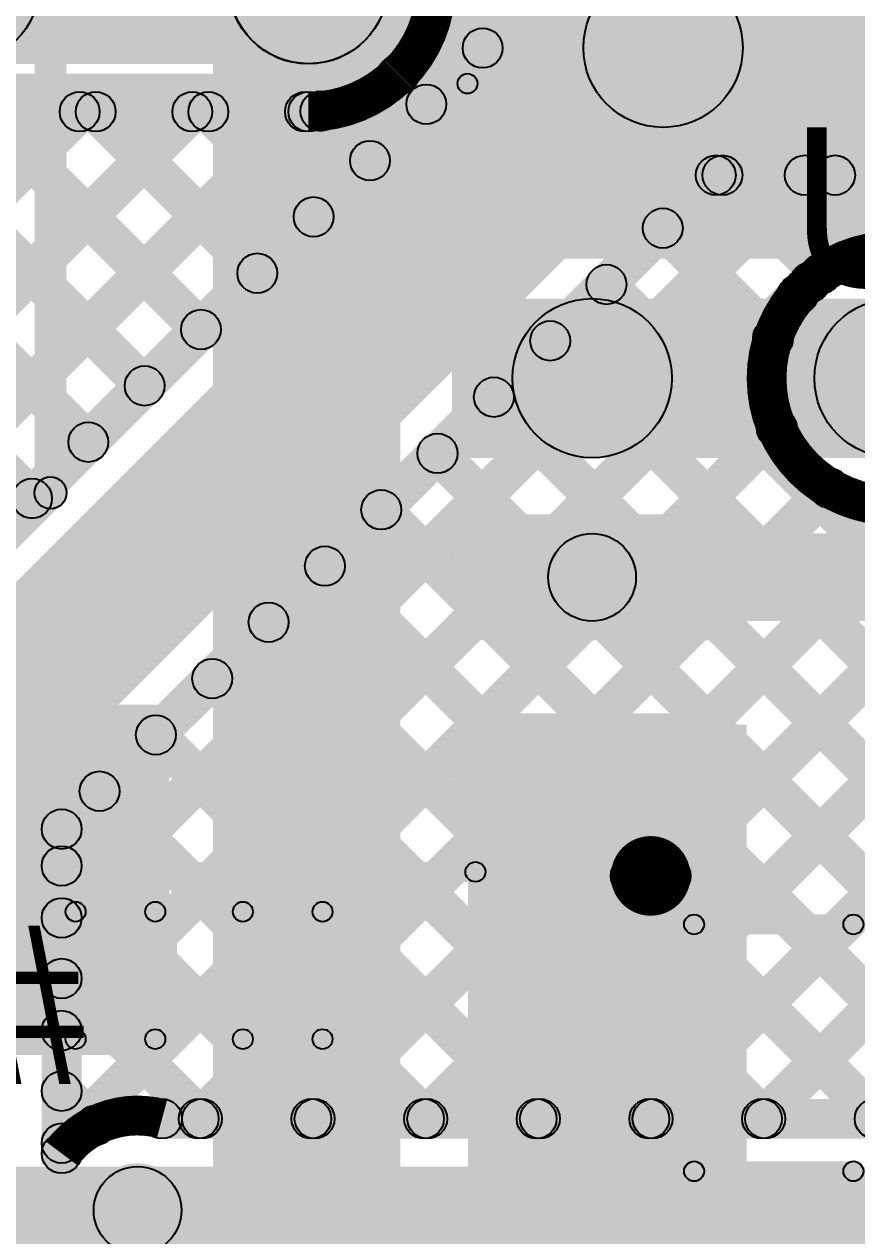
# Model space of a CAD drawing. Header units: millimetres. Extents: x -0.08 to 5.25, y -0.08 to 2.73.
# Drawn here: x 1.8816 to 2.0906, y 1.4186 to 1.7229 of the extents above; entities that cross this region are included whole.
import ezdxf

# ---------------------------------------------------------------- set-up
doc = ezdxf.new("R2010")
doc.units = ezdxf.units.MM
doc.header["$MEASUREMENT"] = 0
for name, color, linetype in [('BottomLayer', 5, 'Continuous'), ('TopLayer', 1, 'Continuous'), ('TopOverlay', 2, 'Continuous'), ('TopPaste', 8, 'Continuous'), ('TopSolder', 216, 'Continuous'), ('ViaHoleLayer', 16, 'Continuous')]:
    doc.layers.add(name, color=color, linetype=linetype)

# ---------------------------------------------------------------- blocks, each defined once
blk = doc.blocks.new('NX3215SA_32_768K_STD_MUA_8_42')
at = {"layer": 'TopLayer'}
for points in [[(-0.0689, 0.03543), (-0.02953, 0.03543), (-0.02953, -0.03543), (-0.0689, -0.03543)], [(0.02953, 0.03543), (0.0689, 0.03543), (0.0689, -0.03543), (0.02953, -0.03543)]]:
    blk.add_hatch(color=1, dxfattribs=at).paths.add_polyline_path(points)
at = {"layer": 'TopOverlay'}
h = blk.add_hatch(color=2, dxfattribs=at)
edge = h.paths.add_edge_path()
edge.add_arc((-0.02, 0.031), 0.0025, 0, 360)
for points in [[(0.02, 0.0335), (0.02, 0.0285), (-0.02, 0.0285), (-0.02, 0.0335)], [(0.02, -0.0285), (0.02, -0.0335), (-0.02, -0.0335), (-0.02, -0.0285)]]:
    blk.add_hatch(color=2, dxfattribs=at).paths.add_polyline_path(points)
h = blk.add_hatch(color=2, dxfattribs=at)
edge = h.paths.add_edge_path()
edge.add_arc((0.02, 0.031), 0.0025, 0, 360)
h = blk.add_hatch(color=2, dxfattribs=at)
edge = h.paths.add_edge_path()
edge.add_arc((-0.02, -0.031), 0.0025, 0, 360)
h = blk.add_hatch(color=2, dxfattribs=at)
edge = h.paths.add_edge_path()
edge.add_arc((0.02, -0.031), 0.0025, 0, 360)
at = {"layer": 'TopPaste'}
for points in [[(-0.0689, 0.03543), (-0.02953, 0.03543), (-0.02953, -0.03543), (-0.0689, -0.03543)], [(0.02953, 0.03543), (0.0689, 0.03543), (0.0689, -0.03543), (0.02953, -0.03543)]]:
    blk.add_hatch(color=8, dxfattribs=at).paths.add_polyline_path(points)
at = {"layer": 'TopSolder'}
for points in [[(-0.0729, 0.03943), (-0.02553, 0.03943), (-0.02553, -0.03943), (-0.0729, -0.03943)], [(0.02553, 0.03943), (0.0729, 0.03943), (0.0729, -0.03943), (0.02553, -0.03943)]]:
    blk.add_hatch(color=216, dxfattribs=at).paths.add_polyline_path(points)
at = {"layer": 'TopOverlay'}
for centre in [(-0.02, 0.031), (0.02, 0.031), (-0.02, -0.031), (0.02, -0.031)]:
    blk.add_circle(centre, 0.0025, dxfattribs=at)
blk = doc.blocks.new('MCP7940N_I_SN_44')
at = {"layer": 'TopLayer'}
for points in [[(-0.07579, 0.08681), (-0.07579, 0.06319), (-0.13681, 0.06319), (-0.13681, 0.08681)], [(0.13681, 0.08681), (0.13681, 0.06319), (0.07579, 0.06319), (0.07579, 0.08681)], [(-0.07579, 0.03681), (-0.07579, 0.01319), (-0.13681, 0.01319), (-0.13681, 0.03681)], [(0.13681, 0.03681), (0.13681, 0.01319), (0.07579, 0.01319), (0.07579, 0.03681)], [(-0.07579, -0.01319), (-0.07579, -0.03681), (-0.13681, -0.03681), (-0.13681, -0.01319)], [(0.13681, -0.01319), (0.13681, -0.03681), (0.07579, -0.03681), (0.07579, -0.01319)], [(-0.07579, -0.06319), (-0.07579, -0.08681), (-0.13681, -0.08681), (-0.13681, -0.06319)], [(0.13681, -0.06319), (0.13681, -0.08681), (0.07579, -0.08681), (0.07579, -0.06319)]]:
    blk.add_hatch(color=1, dxfattribs=at).paths.add_polyline_path(points)
at = {"layer": 'TopOverlay'}
h = blk.add_hatch(color=2, dxfattribs=at)
edge = h.paths.add_edge_path()
edge.add_arc((-0.126, 0.1), 0.005, 0, 360)
h = blk.add_hatch(color=2, dxfattribs=at)
edge = h.paths.add_edge_path()
edge.add_arc((-0.116, 0.1), 0.005, 0, 360)
h = blk.add_hatch(color=2, dxfattribs=at)
edge = h.paths.add_edge_path()
edge.add_arc((-0.077, 0.099), 0.0025, 0, 360)
for points in [[(0.078, 0.1015), (0.078, 0.0965), (-0.077, 0.0965), (-0.077, 0.1015)], [(0.08, -0.0965), (0.08, -0.1015), (-0.075, -0.1015), (-0.075, -0.0965)]]:
    blk.add_hatch(color=2, dxfattribs=at).paths.add_polyline_path(points)
h = blk.add_hatch(color=2, dxfattribs=at)
edge = h.paths.add_edge_path()
edge.add_arc((0.078, 0.099), 0.0025, 0, 360)
h = blk.add_hatch(color=2, dxfattribs=at)
edge = h.paths.add_edge_path()
edge.add_arc((-0.075, -0.099), 0.0025, 0, 360)
h = blk.add_hatch(color=2, dxfattribs=at)
edge = h.paths.add_edge_path()
edge.add_arc((0.08, -0.099), 0.0025, 0, 360)
at = {"layer": 'TopPaste'}
for points in [[(-0.07579, 0.08681), (-0.07579, 0.06319), (-0.13681, 0.06319), (-0.13681, 0.08681)], [(0.13681, 0.08681), (0.13681, 0.06319), (0.07579, 0.06319), (0.07579, 0.08681)], [(-0.07579, 0.03681), (-0.07579, 0.01319), (-0.13681, 0.01319), (-0.13681, 0.03681)], [(0.13681, 0.03681), (0.13681, 0.01319), (0.07579, 0.01319), (0.07579, 0.03681)], [(-0.07579, -0.01319), (-0.07579, -0.03681), (-0.13681, -0.03681), (-0.13681, -0.01319)], [(0.13681, -0.01319), (0.13681, -0.03681), (0.07579, -0.03681), (0.07579, -0.01319)], [(-0.07579, -0.06319), (-0.07579, -0.08681), (-0.13681, -0.08681), (-0.13681, -0.06319)], [(0.13681, -0.06319), (0.13681, -0.08681), (0.07579, -0.08681), (0.07579, -0.06319)]]:
    blk.add_hatch(color=8, dxfattribs=at).paths.add_polyline_path(points)
at = {"layer": 'TopSolder'}
for points in [[(-0.07179, 0.09081), (-0.07179, 0.05919), (-0.14081, 0.05919), (-0.14081, 0.09081)], [(0.14081, 0.09081), (0.14081, 0.05919), (0.07179, 0.05919), (0.07179, 0.09081)], [(-0.07179, 0.04081), (-0.07179, 0.00919), (-0.14081, 0.00919), (-0.14081, 0.04081)], [(0.14081, 0.04081), (0.14081, 0.00919), (0.07179, 0.00919), (0.07179, 0.04081)], [(-0.07179, -0.00919), (-0.07179, -0.04081), (-0.14081, -0.04081), (-0.14081, -0.00919)], [(0.14081, -0.00919), (0.14081, -0.04081), (0.07179, -0.04081), (0.07179, -0.00919)], [(-0.07179, -0.05919), (-0.07179, -0.09081), (-0.14081, -0.09081), (-0.14081, -0.05919)], [(0.14081, -0.05919), (0.14081, -0.09081), (0.07179, -0.09081), (0.07179, -0.05919)]]:
    blk.add_hatch(color=216, dxfattribs=at).paths.add_polyline_path(points)
at = {"layer": 'TopOverlay', "const_width": 0.01}
blk.add_lwpolyline([(-0.116, 0.1, 1), (-0.126, 0.1, 1)], format="xyb", close=True, dxfattribs=at)
at = {"layer": 'TopOverlay'}
for centre, radius in [((-0.126, 0.1), 0.005), ((-0.116, 0.1), 0.005), ((-0.077, 0.099), 0.0025), ((0.078, 0.099), 0.0025), ((-0.075, -0.099), 0.0025), ((0.08, -0.099), 0.0025)]:
    blk.add_circle(centre, radius, dxfattribs=at)
blk = doc.blocks.new('C___0402_81')
at = {"layer": 'TopLayer'}
for points in [[(-0.0275, -0.0125), (-0.0275, 0.0125), (-0.0095, 0.0125), (-0.0095, -0.0125)], [(0.0095, -0.0125), (0.0095, 0.0125), (0.0275, 0.0125), (0.0275, -0.0125)]]:
    blk.add_hatch(color=1, dxfattribs=at).paths.add_polyline_path(points)
at = {"layer": 'TopOverlay'}
h = blk.add_hatch(color=2, dxfattribs=at)
edge = h.paths.add_edge_path()
edge.add_arc((-0.031, 0.016), 0.0025, 0, 360)
h = blk.add_hatch(color=2, dxfattribs=at)
edge = h.paths.add_edge_path()
edge.add_arc((-0.031, 0.016), 0.0025, 0, 360)
for points in [[(-0.031, 0.0135), (-0.031, 0.0185), (-0.011, 0.0185), (-0.011, 0.0135)], [(0.011, 0.0135), (0.011, 0.0185), (0.031, 0.0185), (0.031, 0.0135)], [(-0.0285, -0.016), (-0.0335, -0.016), (-0.0335, 0.016), (-0.0285, 0.016)], [(0.0335, -0.016), (0.0285, -0.016), (0.0285, 0.016), (0.0335, 0.016)], [(-0.031, -0.0185), (-0.031, -0.0135), (-0.011, -0.0135), (-0.011, -0.0185)], [(0.011, -0.0185), (0.011, -0.0135), (0.031, -0.0135), (0.031, -0.0185)]]:
    blk.add_hatch(color=2, dxfattribs=at).paths.add_polyline_path(points)
h = blk.add_hatch(color=2, dxfattribs=at)
edge = h.paths.add_edge_path()
edge.add_arc((-0.011, 0.016), 0.0025, 0, 360)
h = blk.add_hatch(color=2, dxfattribs=at)
edge = h.paths.add_edge_path()
edge.add_arc((0.011, 0.016), 0.0025, 0, 360)
h = blk.add_hatch(color=2, dxfattribs=at)
edge = h.paths.add_edge_path()
edge.add_arc((0.031, 0.016), 0.0025, 0, 360)
h = blk.add_hatch(color=2, dxfattribs=at)
edge = h.paths.add_edge_path()
edge.add_arc((0.031, 0.016), 0.0025, 0, 360)
h = blk.add_hatch(color=2, dxfattribs=at)
edge = h.paths.add_edge_path()
edge.add_arc((-0.031, -0.016), 0.0025, 0, 360)
h = blk.add_hatch(color=2, dxfattribs=at)
edge = h.paths.add_edge_path()
edge.add_arc((-0.031, -0.016), 0.0025, 0, 360)
h = blk.add_hatch(color=2, dxfattribs=at)
edge = h.paths.add_edge_path()
edge.add_arc((-0.011, -0.016), 0.0025, 0, 360)
h = blk.add_hatch(color=2, dxfattribs=at)
edge = h.paths.add_edge_path()
edge.add_arc((0.011, -0.016), 0.0025, 0, 360)
h = blk.add_hatch(color=2, dxfattribs=at)
edge = h.paths.add_edge_path()
edge.add_arc((0.031, -0.016), 0.0025, 0, 360)
h = blk.add_hatch(color=2, dxfattribs=at)
edge = h.paths.add_edge_path()
edge.add_arc((0.031, -0.016), 0.0025, 0, 360)
at = {"layer": 'TopPaste'}
for points in [[(-0.0275, -0.0125), (-0.0275, 0.0125), (-0.0095, 0.0125), (-0.0095, -0.0125)], [(0.0095, -0.0125), (0.0095, 0.0125), (0.0275, 0.0125), (0.0275, -0.0125)]]:
    blk.add_hatch(color=8, dxfattribs=at).paths.add_polyline_path(points)
at = {"layer": 'TopSolder'}
for points in [[(-0.0315, -0.0165), (-0.0315, 0.0165), (-0.0055, 0.0165), (-0.0055, -0.0165)], [(0.0055, -0.0165), (0.0055, 0.0165), (0.0315, 0.0165), (0.0315, -0.0165)]]:
    blk.add_hatch(color=216, dxfattribs=at).paths.add_polyline_path(points)
at = {"layer": 'TopOverlay'}
for centre in [(-0.031, 0.016), (-0.031, 0.016), (-0.011, 0.016), (0.011, 0.016), (0.031, 0.016), (0.031, 0.016), (-0.031, -0.016), (-0.031, -0.016), (-0.011, -0.016), (0.011, -0.016), (0.031, -0.016), (0.031, -0.016)]:
    blk.add_circle(centre, 0.0025, dxfattribs=at)

msp = doc.modelspace()

# ---------------------------------------------------------------- hatches: boundary and pattern name
at = {"layer": 'BottomLayer'}
for points in [[(1.84291, 1.55641), (1.83584, 1.56348), (2.04753, 1.77517), (2.0546, 1.76809)], [(1.84291, 1.55641), (1.83584, 1.56348), (2.04753, 1.77517), (2.0546, 1.76809)], [(1.86539, 1.71294), (1.86539, 1.75294), (1.95294, 1.75294), (1.95294, 1.71294)], [(1.96708, 1.7188), (1.9388, 1.74708), (1.93886, 1.74714), (1.96714, 1.71886)], [(1.84291, 1.5561), (1.83584, 1.56317), (2.01581, 1.74314), (2.02288, 1.73606)], [(1.84291, 1.5561), (1.83584, 1.56317), (2.01581, 1.74314), (2.02288, 1.73606)], [(2.042, 1.697), (2.042, 1.737), (3.444, 1.737), (3.444, 1.697)], [(1.9812, 1.72536), (1.98827, 1.73243), (2.00022, 1.72048), (1.99315, 1.71341)], [(1.9812, 1.72536), (1.98827, 1.73243), (2.00022, 1.72048), (1.99315, 1.71341)], [(1.87314, 1.51986), (1.84486, 1.54814), (2.02786, 1.73114), (2.05614, 1.70286)], [(1.97176, 1.70651), (1.97883, 1.71358), (1.98608, 1.70634), (1.97901, 1.69926)], [(1.97176, 1.70651), (1.97883, 1.71358), (1.98608, 1.70634), (1.97901, 1.69926)], [(1.83584, 1.70101), (1.84291, 1.70808), (1.91537, 1.63562), (1.9083, 1.62855)], [(1.83584, 1.70101), (1.84291, 1.70808), (1.91537, 1.63562), (1.9083, 1.62855)], [(1.84291, 1.61298), (1.83584, 1.62005), (1.92027, 1.70448), (1.92734, 1.69741)], [(1.84291, 1.64126), (1.83584, 1.64833), (1.89198, 1.70448), (1.89906, 1.69741)], [(1.84291, 1.58469), (1.83584, 1.59177), (1.94855, 1.70448), (1.95562, 1.69741)], [(1.84291, 1.61298), (1.83584, 1.62005), (1.92027, 1.70448), (1.92734, 1.69741)], [(1.84291, 1.5847), (1.83584, 1.59177), (1.94855, 1.70448), (1.95562, 1.69741)], [(1.84291, 1.64126), (1.83584, 1.64834), (1.89198, 1.70448), (1.89906, 1.69741)], [(1.86539, 1.69594), (1.86539, 1.70594), (1.95294, 1.70594), (1.95294, 1.69594)], [(1.86539, 1.69594), (1.86539, 1.70594), (1.95294, 1.70594), (1.95294, 1.69594)], [(1.86773, 1.69741), (1.8748, 1.70448), (1.92951, 1.64977), (1.92244, 1.6427)], [(1.86773, 1.69741), (1.8748, 1.70448), (1.92951, 1.64977), (1.92244, 1.6427)], [(1.89601, 1.69741), (1.90309, 1.70448), (1.94365, 1.66391), (1.93658, 1.65684)], [(1.89602, 1.69741), (1.90309, 1.70448), (1.94365, 1.66391), (1.93658, 1.65684)], [(1.9243, 1.69741), (1.93137, 1.70448), (1.9578, 1.67805), (1.95073, 1.67098)], [(1.9243, 1.69741), (1.93137, 1.70448), (1.9578, 1.67805), (1.95073, 1.67098)], [(1.95244, 1.69755), (1.95951, 1.70462), (1.97194, 1.69219), (1.96487, 1.68512)], [(1.95244, 1.69755), (1.95951, 1.70462), (1.97194, 1.69219), (1.96487, 1.68512)], [(2.05525, 1.68), (2.05525, 1.69), (3.43075, 1.69), (3.43075, 1.68)], [(2.05525, 1.68), (2.05525, 1.69), (3.43075, 1.69), (3.43075, 1.68)], [(1.89454, 1.4949), (1.88746, 1.50197), (2.07403, 1.68854), (2.0811, 1.68146)], [(1.89454, 1.51721), (1.88746, 1.52428), (2.05172, 1.68854), (2.05879, 1.68146)], [(1.89454, 1.4949), (1.88746, 1.50197), (2.07403, 1.68854), (2.0811, 1.68146)], [(1.89454, 1.51721), (1.88746, 1.52428), (2.05172, 1.68854), (2.05879, 1.68146)], [(2.05338, 1.68146), (2.06045, 1.68854), (2.08521, 1.66377), (2.07814, 1.6567)], [(2.05338, 1.68146), (2.06045, 1.68854), (2.08521, 1.66377), (2.07814, 1.6567)], [(2.08252, 1.6546), (2.07545, 1.66167), (2.10232, 1.68854), (2.10939, 1.68146)], [(2.08253, 1.6546), (2.07546, 1.66167), (2.10232, 1.68854), (2.10939, 1.68146)], [(2.08166, 1.68146), (2.08873, 1.68854), (2.10773, 1.66954), (2.10066, 1.66246)], [(2.08166, 1.68146), (2.08873, 1.68854), (2.10773, 1.66954), (2.10066, 1.66246)], [(1.83584, 1.67273), (1.84291, 1.6798), (1.90123, 1.62148), (1.89416, 1.61441)], [(1.83584, 1.67273), (1.84291, 1.6798), (1.90123, 1.62148), (1.89416, 1.61441)], [(2.03841, 1.66815), (2.04548, 1.67522), (2.07314, 1.64756), (2.06607, 1.64048)], [(2.03841, 1.66815), (2.04548, 1.67522), (2.07314, 1.64756), (2.06607, 1.64048)], [(1.89454, 1.46661), (1.88746, 1.47368), (2.07233, 1.65855), (2.0794, 1.65148)], [(1.89454, 1.46661), (1.88746, 1.47368), (2.07233, 1.65854), (2.0794, 1.65147)], [(2.02426, 1.65401), (2.03134, 1.66108), (2.24088, 1.45154), (2.23381, 1.44446)], [(2.02426, 1.65401), (2.03134, 1.66108), (2.24088, 1.45154), (2.23381, 1.44446)], [(1.83584, 1.64444), (1.84291, 1.65151), (1.88709, 1.60734), (1.88001, 1.60027)], [(1.83584, 1.64444), (1.84291, 1.65151), (1.88709, 1.60734), (1.88001, 1.60027)], [(2.01012, 1.63987), (2.01719, 1.64694), (2.2126, 1.45154), (2.20553, 1.44446)], [(2.01012, 1.63987), (2.01719, 1.64694), (2.2126, 1.45154), (2.20552, 1.44446)], [(1.99598, 1.62573), (2.00305, 1.6328), (2.18431, 1.45154), (2.17724, 1.44446)], [(1.99598, 1.62573), (2.00305, 1.6328), (2.18431, 1.45154), (2.17724, 1.44446)], [(1.89454, 1.43833), (1.88746, 1.4454), (2.06704, 1.62497), (2.07411, 1.6179)], [(1.89454, 1.43833), (1.88746, 1.4454), (2.06704, 1.62497), (2.07411, 1.6179)], [(1.98184, 1.61158), (1.98891, 1.61865), (2.15603, 1.45154), (2.14896, 1.44446)], [(1.98184, 1.61158), (1.98891, 1.61865), (2.15603, 1.45154), (2.14896, 1.44446)], [(1.92896, 1.44446), (1.92189, 1.45154), (2.08028, 1.60993), (2.08735, 1.60286)], [(1.92896, 1.44446), (1.92189, 1.45154), (2.08028, 1.60993), (2.08735, 1.60286)], [(1.95724, 1.44446), (1.95017, 1.45154), (2.10417, 1.60554), (2.11124, 1.59846)], [(1.95724, 1.44446), (1.95017, 1.45154), (2.10417, 1.60554), (2.11124, 1.59846)], [(1.9677, 1.59744), (1.97477, 1.60451), (2.12774, 1.45154), (2.12067, 1.44446)], [(1.9677, 1.59744), (1.97477, 1.60451), (2.12774, 1.45154), (2.12067, 1.44446)], [(1.98553, 1.44446), (1.97845, 1.45154), (2.13245, 1.60554), (2.13953, 1.59846)], [(1.98553, 1.44446), (1.97846, 1.45154), (2.13246, 1.60554), (2.13953, 1.59846)], [(2.01381, 1.44446), (2.00674, 1.45154), (2.16074, 1.60554), (2.16781, 1.59846)], [(2.01381, 1.44446), (2.00674, 1.45154), (2.16074, 1.60554), (2.16781, 1.59846)], [(2.04209, 1.44446), (2.03502, 1.45154), (2.18902, 1.60554), (2.19609, 1.59846)], [(2.04209, 1.44446), (2.03502, 1.45154), (2.18902, 1.60554), (2.19609, 1.59846)], [(2.07038, 1.44446), (2.06331, 1.45154), (2.21731, 1.60554), (2.22438, 1.59846)], [(2.07038, 1.44446), (2.06331, 1.45154), (2.21731, 1.60554), (2.22438, 1.59846)], [(1.95355, 1.5833), (1.96062, 1.59037), (2.09946, 1.45154), (2.09239, 1.44446)], [(1.95355, 1.5833), (1.96062, 1.59037), (2.09946, 1.45154), (2.09239, 1.44446)], [(1.93941, 1.56916), (1.94648, 1.57623), (2.07118, 1.45154), (2.0641, 1.44446)], [(1.93941, 1.56916), (1.94648, 1.57623), (2.07117, 1.45154), (2.0641, 1.44446)], [(1.92527, 1.55501), (1.93234, 1.56209), (2.04289, 1.45154), (2.03582, 1.44446)], [(1.92527, 1.55501), (1.93234, 1.56209), (2.04289, 1.45154), (2.03582, 1.44446)], [(1.91113, 1.54087), (1.9182, 1.54794), (2.01461, 1.45154), (2.00754, 1.44446)], [(1.91113, 1.54087), (1.9182, 1.54794), (2.01461, 1.45154), (2.00753, 1.44446)], [(1.89698, 1.52673), (1.90406, 1.5338), (1.98632, 1.45154), (1.97925, 1.44446)], [(1.89699, 1.52673), (1.90406, 1.5338), (1.98632, 1.45154), (1.97925, 1.44446)], [(1.896, 1.43929), (1.886, 1.43929), (1.886, 1.52075), (1.896, 1.52075)], [(1.896, 1.43929), (1.886, 1.43929), (1.886, 1.52075), (1.896, 1.52075)], [(1.88746, 1.50797), (1.89454, 1.51504), (1.95804, 1.45154), (1.95097, 1.44446)], [(1.88746, 1.50797), (1.89454, 1.51504), (1.95804, 1.45154), (1.95097, 1.44446)], [(1.88746, 1.47968), (1.89454, 1.48675), (1.92975, 1.45154), (1.92268, 1.44446)], [(1.88746, 1.47968), (1.89454, 1.48675), (1.92975, 1.45154), (1.92268, 1.44446)], [(1.88746, 1.4514), (1.89454, 1.45847), (1.90309, 1.44991), (1.89602, 1.44284)], [(1.88746, 1.4514), (1.89454, 1.45847), (1.90309, 1.44991), (1.89602, 1.44284)], [(1.91621, 1.443), (1.91621, 1.453), (2.31784, 1.453), (2.31784, 1.443)], [(1.91621, 1.443), (1.91621, 1.453), (2.31784, 1.453), (2.31784, 1.443)], [(1.91005, 1.414), (1.91005, 1.436), (2.324, 1.436), (2.324, 1.414)]]:
    msp.add_hatch(color=5, dxfattribs=at).paths.add_polyline_path(points)
h = msp.add_hatch(color=5, dxfattribs=at)
edge = h.paths.add_edge_path()
edge.add_arc((1.86539, 1.73294), 0.02, 0, 360)
h = msp.add_hatch(color=5, dxfattribs=at)
edge = h.paths.add_edge_path()
edge.add_arc((1.95294, 1.73294), 0.02, 0, 360)
h = msp.add_hatch(color=5, dxfattribs=at)
edge = h.paths.add_edge_path()
edge.add_arc((1.95294, 1.73294), 0.02, 0, 360)
h = msp.add_hatch(color=5, dxfattribs=at)
edge = h.paths.add_edge_path()
edge.add_arc((1.953, 1.733), 0.02, 0, 360)
h = msp.add_hatch(color=5, dxfattribs=at)
edge = h.paths.add_edge_path()
edge.add_arc((1.953, 1.733), 0.01181, 0, 360)
h = msp.add_hatch(color=5, dxfattribs=at)
edge = h.paths.add_edge_path()
edge.add_arc((2.042, 1.717), 0.02, 0, 360)
h = msp.add_hatch(color=5, dxfattribs=at)
edge = h.paths.add_edge_path()
edge.add_arc((2.042, 1.717), 0.02, 0, 360)
h = msp.add_hatch(color=5, dxfattribs=at)
edge = h.paths.add_edge_path()
edge.add_arc((1.99669, 1.71694), 0.005, 0, 360)
h = msp.add_hatch(color=5, dxfattribs=at)
edge = h.paths.add_edge_path()
edge.add_arc((1.99669, 1.71694), 0.005, 0, 360)
h = msp.add_hatch(color=5, dxfattribs=at)
edge = h.paths.add_edge_path()
edge.add_arc((1.9753, 1.71005), 0.005, 0, 360)
h = msp.add_hatch(color=5, dxfattribs=at)
edge = h.paths.add_edge_path()
edge.add_arc((1.9753, 1.71005), 0.005, 0, 360)
h = msp.add_hatch(color=5, dxfattribs=at)
edge = h.paths.add_edge_path()
edge.add_arc((1.97557, 1.71031), 0.005, 0, 360)
h = msp.add_hatch(color=5, dxfattribs=at)
edge = h.paths.add_edge_path()
edge.add_arc((1.97557, 1.71031), 0.005, 0, 360)
h = msp.add_hatch(color=5, dxfattribs=at)
edge = h.paths.add_edge_path()
edge.add_arc((1.97557, 1.71031), 0.005, 0, 360)
h = msp.add_hatch(color=5, dxfattribs=at)
edge = h.paths.add_edge_path()
edge.add_arc((1.97557, 1.71031), 0.005, 0, 360)
h = msp.add_hatch(color=5, dxfattribs=at)
edge = h.paths.add_edge_path()
edge.add_arc((1.97563, 1.71037), 0.005, 0, 360)
h = msp.add_hatch(color=5, dxfattribs=at)
edge = h.paths.add_edge_path()
edge.add_arc((1.97563, 1.71037), 0.005, 0, 360)
h = msp.add_hatch(color=5, dxfattribs=at)
edge = h.paths.add_edge_path()
edge.add_arc((1.98255, 1.7028), 0.005, 0, 360)
h = msp.add_hatch(color=5, dxfattribs=at)
edge = h.paths.add_edge_path()
edge.add_arc((1.98255, 1.7028), 0.005, 0, 360)
h = msp.add_hatch(color=5, dxfattribs=at)
edge = h.paths.add_edge_path()
edge.add_arc((1.89552, 1.70094), 0.005, 0, 360)
h = msp.add_hatch(color=5, dxfattribs=at)
edge = h.paths.add_edge_path()
edge.add_arc((1.89552, 1.70094), 0.005, 0, 360)
h = msp.add_hatch(color=5, dxfattribs=at)
edge = h.paths.add_edge_path()
edge.add_arc((1.89955, 1.70094), 0.005, 0, 360)
h = msp.add_hatch(color=5, dxfattribs=at)
edge = h.paths.add_edge_path()
edge.add_arc((1.89955, 1.70094), 0.005, 0, 360)
h = msp.add_hatch(color=5, dxfattribs=at)
edge = h.paths.add_edge_path()
edge.add_arc((1.9238, 1.70094), 0.005, 0, 360)
h = msp.add_hatch(color=5, dxfattribs=at)
edge = h.paths.add_edge_path()
edge.add_arc((1.9238, 1.70094), 0.005, 0, 360)
h = msp.add_hatch(color=5, dxfattribs=at)
edge = h.paths.add_edge_path()
edge.add_arc((1.92784, 1.70094), 0.005, 0, 360)
h = msp.add_hatch(color=5, dxfattribs=at)
edge = h.paths.add_edge_path()
edge.add_arc((1.92783, 1.70094), 0.005, 0, 360)
h = msp.add_hatch(color=5, dxfattribs=at)
edge = h.paths.add_edge_path()
edge.add_arc((1.95209, 1.70094), 0.005, 0, 360)
h = msp.add_hatch(color=5, dxfattribs=at)
edge = h.paths.add_edge_path()
edge.add_arc((1.95209, 1.70094), 0.005, 0, 360)
h = msp.add_hatch(color=5, dxfattribs=at)
edge = h.paths.add_edge_path()
edge.add_arc((1.95294, 1.70094), 0.005, 0, 360)
h = msp.add_hatch(color=5, dxfattribs=at)
edge = h.paths.add_edge_path()
edge.add_arc((1.95294, 1.70094), 0.005, 0, 360)
h = msp.add_hatch(color=5, dxfattribs=at)
edge = h.paths.add_edge_path()
edge.add_arc((1.95294, 1.70094), 0.005, 0, 360)
h = msp.add_hatch(color=5, dxfattribs=at)
edge = h.paths.add_edge_path()
edge.add_arc((1.95294, 1.70094), 0.005, 0, 360)
h = msp.add_hatch(color=5, dxfattribs=at)
edge = h.paths.add_edge_path()
edge.add_arc((1.95294, 1.70094), 0.005, 0, 360)
h = msp.add_hatch(color=5, dxfattribs=at)
edge = h.paths.add_edge_path()
edge.add_arc((1.95294, 1.70094), 0.005, 0, 360)
h = msp.add_hatch(color=5, dxfattribs=at)
edge = h.paths.add_edge_path()
edge.add_arc((1.95598, 1.70109), 0.005, 0, 360)
h = msp.add_hatch(color=5, dxfattribs=at)
edge = h.paths.add_edge_path()
edge.add_arc((1.95597, 1.70109), 0.005, 0, 360)
h = msp.add_hatch(color=5, dxfattribs=at)
edge = h.paths.add_edge_path()
edge.add_arc((1.9684, 1.68866), 0.005, 0, 360)
h = msp.add_hatch(color=5, dxfattribs=at)
edge = h.paths.add_edge_path()
edge.add_arc((1.9684, 1.68866), 0.005, 0, 360)
h = msp.add_hatch(color=5, dxfattribs=at)
edge = h.paths.add_edge_path()
edge.add_arc((2.05525, 1.685), 0.005, 0, 360)
h = msp.add_hatch(color=5, dxfattribs=at)
edge = h.paths.add_edge_path()
edge.add_arc((2.05525, 1.685), 0.005, 0, 360)
h = msp.add_hatch(color=5, dxfattribs=at)
edge = h.paths.add_edge_path()
edge.add_arc((2.05525, 1.685), 0.005, 0, 360)
h = msp.add_hatch(color=5, dxfattribs=at)
edge = h.paths.add_edge_path()
edge.add_arc((2.05525, 1.685), 0.005, 0, 360)
h = msp.add_hatch(color=5, dxfattribs=at)
edge = h.paths.add_edge_path()
edge.add_arc((2.05691, 1.685), 0.005, 0, 360)
h = msp.add_hatch(color=5, dxfattribs=at)
edge = h.paths.add_edge_path()
edge.add_arc((2.05691, 1.685), 0.005, 0, 360)
h = msp.add_hatch(color=5, dxfattribs=at)
edge = h.paths.add_edge_path()
edge.add_arc((2.07757, 1.685), 0.005, 0, 360)
h = msp.add_hatch(color=5, dxfattribs=at)
edge = h.paths.add_edge_path()
edge.add_arc((2.07757, 1.685), 0.005, 0, 360)
h = msp.add_hatch(color=5, dxfattribs=at)
edge = h.paths.add_edge_path()
edge.add_arc((2.0852, 1.685), 0.005, 0, 360)
h = msp.add_hatch(color=5, dxfattribs=at)
edge = h.paths.add_edge_path()
edge.add_arc((2.0852, 1.685), 0.005, 0, 360)
h = msp.add_hatch(color=5, dxfattribs=at)
edge = h.paths.add_edge_path()
edge.add_arc((1.95426, 1.67452), 0.005, 0, 360)
h = msp.add_hatch(color=5, dxfattribs=at)
edge = h.paths.add_edge_path()
edge.add_arc((1.95426, 1.67452), 0.005, 0, 360)
h = msp.add_hatch(color=5, dxfattribs=at)
edge = h.paths.add_edge_path()
edge.add_arc((2.04194, 1.67169), 0.005, 0, 360)
h = msp.add_hatch(color=5, dxfattribs=at)
edge = h.paths.add_edge_path()
edge.add_arc((2.04194, 1.67169), 0.005, 0, 360)
h = msp.add_hatch(color=5, dxfattribs=at)
edge = h.paths.add_edge_path()
edge.add_arc((1.94012, 1.66037), 0.005, 0, 360)
h = msp.add_hatch(color=5, dxfattribs=at)
edge = h.paths.add_edge_path()
edge.add_arc((1.94012, 1.66037), 0.005, 0, 360)
h = msp.add_hatch(color=5, dxfattribs=at)
edge = h.paths.add_edge_path()
edge.add_arc((2.08168, 1.66024), 0.005, 0, 360)
h = msp.add_hatch(color=5, dxfattribs=at)
edge = h.paths.add_edge_path()
edge.add_arc((2.08168, 1.66024), 0.005, 0, 360)
h = msp.add_hatch(color=5, dxfattribs=at)
edge = h.paths.add_edge_path()
edge.add_arc((2.0278, 1.65755), 0.005, 0, 360)
h = msp.add_hatch(color=5, dxfattribs=at)
edge = h.paths.add_edge_path()
edge.add_arc((2.0278, 1.65755), 0.005, 0, 360)
h = msp.add_hatch(color=5, dxfattribs=at)
edge = h.paths.add_edge_path()
edge.add_arc((2.07898, 1.65813), 0.005, 0, 360)
h = msp.add_hatch(color=5, dxfattribs=at)
edge = h.paths.add_edge_path()
edge.add_arc((2.07899, 1.65814), 0.005, 0, 360)
h = msp.add_hatch(color=5, dxfattribs=at)
edge = h.paths.add_edge_path()
edge.add_arc((2.07586, 1.65501), 0.005, 0, 360)
h = msp.add_hatch(color=5, dxfattribs=at)
edge = h.paths.add_edge_path()
edge.add_arc((2.07587, 1.65502), 0.005, 0, 360)
h = msp.add_hatch(color=5, dxfattribs=at)
edge = h.paths.add_edge_path()
edge.add_arc((2.1, 1.634), 0.02, 0, 360)
h = msp.add_hatch(color=5, dxfattribs=at)
edge = h.paths.add_edge_path()
edge.add_arc((1.92598, 1.64623), 0.005, 0, 360)
h = msp.add_hatch(color=5, dxfattribs=at)
edge = h.paths.add_edge_path()
edge.add_arc((1.92598, 1.64623), 0.005, 0, 360)
h = msp.add_hatch(color=5, dxfattribs=at)
edge = h.paths.add_edge_path()
edge.add_arc((2.01366, 1.6434), 0.005, 0, 360)
h = msp.add_hatch(color=5, dxfattribs=at)
edge = h.paths.add_edge_path()
edge.add_arc((2.01366, 1.6434), 0.005, 0, 360)
h = msp.add_hatch(color=5, dxfattribs=at)
edge = h.paths.add_edge_path()
edge.add_arc((2.06961, 1.64402), 0.005, 0, 360)
h = msp.add_hatch(color=5, dxfattribs=at)
edge = h.paths.add_edge_path()
edge.add_arc((2.06961, 1.64402), 0.005, 0, 360)
h = msp.add_hatch(color=5, dxfattribs=at)
edge = h.paths.add_edge_path()
edge.add_arc((2.1, 1.634), 0.01181, 0, 360)
h = msp.add_hatch(color=5, dxfattribs=at)
edge = h.paths.add_edge_path()
edge.add_arc((1.91183, 1.63209), 0.005, 0, 360)
h = msp.add_hatch(color=5, dxfattribs=at)
edge = h.paths.add_edge_path()
edge.add_arc((1.91183, 1.63209), 0.005, 0, 360)
h = msp.add_hatch(color=5, dxfattribs=at)
edge = h.paths.add_edge_path()
edge.add_arc((1.99952, 1.62926), 0.005, 0, 360)
h = msp.add_hatch(color=5, dxfattribs=at)
edge = h.paths.add_edge_path()
edge.add_arc((1.99952, 1.62926), 0.005, 0, 360)
h = msp.add_hatch(color=5, dxfattribs=at)
edge = h.paths.add_edge_path()
edge.add_arc((2.07057, 1.62143), 0.005, 0, 360)
h = msp.add_hatch(color=5, dxfattribs=at)
edge = h.paths.add_edge_path()
edge.add_arc((2.07057, 1.62143), 0.005, 0, 360)
h = msp.add_hatch(color=5, dxfattribs=at)
edge = h.paths.add_edge_path()
edge.add_arc((1.89769, 1.61795), 0.005, 0, 360)
h = msp.add_hatch(color=5, dxfattribs=at)
edge = h.paths.add_edge_path()
edge.add_arc((1.89769, 1.61795), 0.005, 0, 360)
h = msp.add_hatch(color=5, dxfattribs=at)
edge = h.paths.add_edge_path()
edge.add_arc((1.98537, 1.61512), 0.005, 0, 360)
h = msp.add_hatch(color=5, dxfattribs=at)
edge = h.paths.add_edge_path()
edge.add_arc((1.98537, 1.61512), 0.005, 0, 360)
h = msp.add_hatch(color=5, dxfattribs=at)
edge = h.paths.add_edge_path()
edge.add_arc((2.08382, 1.60639), 0.005, 0, 360)
h = msp.add_hatch(color=5, dxfattribs=at)
edge = h.paths.add_edge_path()
edge.add_arc((2.08382, 1.60639), 0.005, 0, 360)
h = msp.add_hatch(color=5, dxfattribs=at)
edge = h.paths.add_edge_path()
edge.add_arc((1.88355, 1.60381), 0.005, 0, 360)
h = msp.add_hatch(color=5, dxfattribs=at)
edge = h.paths.add_edge_path()
edge.add_arc((1.88355, 1.6038), 0.005, 0, 360)
h = msp.add_hatch(color=5, dxfattribs=at)
edge = h.paths.add_edge_path()
edge.add_arc((1.97123, 1.60098), 0.005, 0, 360)
h = msp.add_hatch(color=5, dxfattribs=at)
edge = h.paths.add_edge_path()
edge.add_arc((1.97123, 1.60098), 0.005, 0, 360)
h = msp.add_hatch(color=5, dxfattribs=at)
edge = h.paths.add_edge_path()
edge.add_arc((1.95709, 1.58683), 0.005, 0, 360)
h = msp.add_hatch(color=5, dxfattribs=at)
edge = h.paths.add_edge_path()
edge.add_arc((1.95709, 1.58683), 0.005, 0, 360)
h = msp.add_hatch(color=5, dxfattribs=at)
edge = h.paths.add_edge_path()
edge.add_arc((1.94295, 1.57269), 0.005, 0, 360)
h = msp.add_hatch(color=5, dxfattribs=at)
edge = h.paths.add_edge_path()
edge.add_arc((1.94295, 1.57269), 0.005, 0, 360)
h = msp.add_hatch(color=5, dxfattribs=at)
edge = h.paths.add_edge_path()
edge.add_arc((1.92881, 1.55855), 0.005, 0, 360)
h = msp.add_hatch(color=5, dxfattribs=at)
edge = h.paths.add_edge_path()
edge.add_arc((1.9288, 1.55855), 0.005, 0, 360)
h = msp.add_hatch(color=5, dxfattribs=at)
edge = h.paths.add_edge_path()
edge.add_arc((1.91466, 1.54441), 0.005, 0, 360)
h = msp.add_hatch(color=5, dxfattribs=at)
edge = h.paths.add_edge_path()
edge.add_arc((1.91466, 1.54441), 0.005, 0, 360)
h = msp.add_hatch(color=5, dxfattribs=at)
edge = h.paths.add_edge_path()
edge.add_arc((1.90052, 1.53027), 0.005, 0, 360)
h = msp.add_hatch(color=5, dxfattribs=at)
edge = h.paths.add_edge_path()
edge.add_arc((1.90052, 1.53027), 0.005, 0, 360)
h = msp.add_hatch(color=5, dxfattribs=at)
edge = h.paths.add_edge_path()
edge.add_arc((1.891, 1.52075), 0.005, 0, 360)
h = msp.add_hatch(color=5, dxfattribs=at)
edge = h.paths.add_edge_path()
edge.add_arc((1.891, 1.52075), 0.005, 0, 360)
h = msp.add_hatch(color=5, dxfattribs=at)
edge = h.paths.add_edge_path()
edge.add_arc((1.891, 1.52075), 0.005, 0, 360)
h = msp.add_hatch(color=5, dxfattribs=at)
edge = h.paths.add_edge_path()
edge.add_arc((1.891, 1.52075), 0.005, 0, 360)
h = msp.add_hatch(color=5, dxfattribs=at)
edge = h.paths.add_edge_path()
edge.add_arc((1.891, 1.5115), 0.005, 0, 360)
h = msp.add_hatch(color=5, dxfattribs=at)
edge = h.paths.add_edge_path()
edge.add_arc((1.891, 1.5115), 0.005, 0, 360)
h = msp.add_hatch(color=5, dxfattribs=at)
edge = h.paths.add_edge_path()
edge.add_arc((1.891, 1.49843), 0.005, 0, 360)
h = msp.add_hatch(color=5, dxfattribs=at)
edge = h.paths.add_edge_path()
edge.add_arc((1.891, 1.49843), 0.005, 0, 360)
h = msp.add_hatch(color=5, dxfattribs=at)
edge = h.paths.add_edge_path()
edge.add_arc((1.891, 1.48322), 0.005, 0, 360)
h = msp.add_hatch(color=5, dxfattribs=at)
edge = h.paths.add_edge_path()
edge.add_arc((1.891, 1.48322), 0.005, 0, 360)
h = msp.add_hatch(color=5, dxfattribs=at)
edge = h.paths.add_edge_path()
edge.add_arc((1.891, 1.47015), 0.005, 0, 360)
h = msp.add_hatch(color=5, dxfattribs=at)
edge = h.paths.add_edge_path()
edge.add_arc((1.891, 1.47015), 0.005, 0, 360)
h = msp.add_hatch(color=5, dxfattribs=at)
edge = h.paths.add_edge_path()
edge.add_arc((1.891, 1.45493), 0.005, 0, 360)
h = msp.add_hatch(color=5, dxfattribs=at)
edge = h.paths.add_edge_path()
edge.add_arc((1.891, 1.45493), 0.005, 0, 360)
h = msp.add_hatch(color=5, dxfattribs=at)
edge = h.paths.add_edge_path()
edge.add_arc((1.91621, 1.448), 0.005, 0, 360)
h = msp.add_hatch(color=5, dxfattribs=at)
edge = h.paths.add_edge_path()
edge.add_arc((1.91621, 1.448), 0.005, 0, 360)
h = msp.add_hatch(color=5, dxfattribs=at)
edge = h.paths.add_edge_path()
edge.add_arc((1.91621, 1.448), 0.005, 0, 360)
h = msp.add_hatch(color=5, dxfattribs=at)
edge = h.paths.add_edge_path()
edge.add_arc((1.91621, 1.448), 0.005, 0, 360)
h = msp.add_hatch(color=5, dxfattribs=at)
edge = h.paths.add_edge_path()
edge.add_arc((1.92542, 1.448), 0.005, 0, 360)
h = msp.add_hatch(color=5, dxfattribs=at)
edge = h.paths.add_edge_path()
edge.add_arc((1.92542, 1.448), 0.005, 0, 360)
h = msp.add_hatch(color=5, dxfattribs=at)
edge = h.paths.add_edge_path()
edge.add_arc((1.92622, 1.448), 0.005, 0, 360)
h = msp.add_hatch(color=5, dxfattribs=at)
edge = h.paths.add_edge_path()
edge.add_arc((1.92622, 1.448), 0.005, 0, 360)
h = msp.add_hatch(color=5, dxfattribs=at)
edge = h.paths.add_edge_path()
edge.add_arc((1.95371, 1.448), 0.005, 0, 360)
h = msp.add_hatch(color=5, dxfattribs=at)
edge = h.paths.add_edge_path()
edge.add_arc((1.95371, 1.448), 0.005, 0, 360)
h = msp.add_hatch(color=5, dxfattribs=at)
edge = h.paths.add_edge_path()
edge.add_arc((1.9545, 1.448), 0.005, 0, 360)
h = msp.add_hatch(color=5, dxfattribs=at)
edge = h.paths.add_edge_path()
edge.add_arc((1.9545, 1.448), 0.005, 0, 360)
h = msp.add_hatch(color=5, dxfattribs=at)
edge = h.paths.add_edge_path()
edge.add_arc((1.98199, 1.448), 0.005, 0, 360)
h = msp.add_hatch(color=5, dxfattribs=at)
edge = h.paths.add_edge_path()
edge.add_arc((1.98199, 1.448), 0.005, 0, 360)
h = msp.add_hatch(color=5, dxfattribs=at)
edge = h.paths.add_edge_path()
edge.add_arc((1.98279, 1.448), 0.005, 0, 360)
h = msp.add_hatch(color=5, dxfattribs=at)
edge = h.paths.add_edge_path()
edge.add_arc((1.98279, 1.448), 0.005, 0, 360)
h = msp.add_hatch(color=5, dxfattribs=at)
edge = h.paths.add_edge_path()
edge.add_arc((2.01027, 1.448), 0.005, 0, 360)
h = msp.add_hatch(color=5, dxfattribs=at)
edge = h.paths.add_edge_path()
edge.add_arc((2.01027, 1.448), 0.005, 0, 360)
h = msp.add_hatch(color=5, dxfattribs=at)
edge = h.paths.add_edge_path()
edge.add_arc((2.01107, 1.448), 0.005, 0, 360)
h = msp.add_hatch(color=5, dxfattribs=at)
edge = h.paths.add_edge_path()
edge.add_arc((2.01107, 1.448), 0.005, 0, 360)
h = msp.add_hatch(color=5, dxfattribs=at)
edge = h.paths.add_edge_path()
edge.add_arc((2.03856, 1.448), 0.005, 0, 360)
h = msp.add_hatch(color=5, dxfattribs=at)
edge = h.paths.add_edge_path()
edge.add_arc((2.03856, 1.448), 0.005, 0, 360)
h = msp.add_hatch(color=5, dxfattribs=at)
edge = h.paths.add_edge_path()
edge.add_arc((2.03936, 1.448), 0.005, 0, 360)
h = msp.add_hatch(color=5, dxfattribs=at)
edge = h.paths.add_edge_path()
edge.add_arc((2.03935, 1.448), 0.005, 0, 360)
h = msp.add_hatch(color=5, dxfattribs=at)
edge = h.paths.add_edge_path()
edge.add_arc((2.06684, 1.448), 0.005, 0, 360)
h = msp.add_hatch(color=5, dxfattribs=at)
edge = h.paths.add_edge_path()
edge.add_arc((2.06684, 1.448), 0.005, 0, 360)
h = msp.add_hatch(color=5, dxfattribs=at)
edge = h.paths.add_edge_path()
edge.add_arc((2.06764, 1.448), 0.005, 0, 360)
h = msp.add_hatch(color=5, dxfattribs=at)
edge = h.paths.add_edge_path()
edge.add_arc((2.06764, 1.448), 0.005, 0, 360)
h = msp.add_hatch(color=5, dxfattribs=at)
edge = h.paths.add_edge_path()
edge.add_arc((2.09513, 1.448), 0.005, 0, 360)
h = msp.add_hatch(color=5, dxfattribs=at)
edge = h.paths.add_edge_path()
edge.add_arc((2.09513, 1.448), 0.005, 0, 360)
h = msp.add_hatch(color=5, dxfattribs=at)
edge = h.paths.add_edge_path()
edge.add_arc((2.09513, 1.448), 0.005, 0, 360)
h = msp.add_hatch(color=5, dxfattribs=at)
edge = h.paths.add_edge_path()
edge.add_arc((1.89956, 1.44638), 0.005, 0, 360)
h = msp.add_hatch(color=5, dxfattribs=at)
edge = h.paths.add_edge_path()
edge.add_arc((1.89956, 1.44638), 0.005, 0, 360)
h = msp.add_hatch(color=5, dxfattribs=at)
edge = h.paths.add_edge_path()
edge.add_arc((1.891, 1.44186), 0.005, 0, 360)
h = msp.add_hatch(color=5, dxfattribs=at)
edge = h.paths.add_edge_path()
edge.add_arc((1.891, 1.44186), 0.005, 0, 360)
h = msp.add_hatch(color=5, dxfattribs=at)
edge = h.paths.add_edge_path()
edge.add_arc((1.891, 1.43929), 0.005, 0, 360)
h = msp.add_hatch(color=5, dxfattribs=at)
edge = h.paths.add_edge_path()
edge.add_arc((1.891, 1.43929), 0.005, 0, 360)
h = msp.add_hatch(color=5, dxfattribs=at)
edge = h.paths.add_edge_path()
edge.add_arc((1.891, 1.43929), 0.005, 0, 360)
h = msp.add_hatch(color=5, dxfattribs=at)
edge = h.paths.add_edge_path()
edge.add_arc((1.891, 1.43929), 0.005, 0, 360)
h = msp.add_hatch(color=5, dxfattribs=at)
edge = h.paths.add_edge_path()
edge.add_arc((1.91005, 1.425), 0.01181, 0, 360)
h = msp.add_hatch(color=5, dxfattribs=at)
edge = h.paths.add_edge_path()
edge.add_arc((1.91005, 1.425), 0.011, 0, 360)
at = {"layer": 'TopLayer'}
for points in [[(1.929, 1.664), (2.527, 1.664), (2.527, 2.04718), (1.929, 2.04718)], [(1.8922, 1.6052), (1.8842, 1.6052), (1.8842, 1.74239), (1.8922, 1.74239)], [(1.929, 1.389), (1.976, 1.389), (1.976, 1.702), (1.929, 1.702)], [(1.989, 1.614), (2.029, 1.614), (2.029, 1.654), (1.989, 1.654)], [(2.02419, 1.614), (2.02419, 1.654), (2.1, 1.654), (2.1, 1.614)], [(1.86983, 1.58117), (1.86417, 1.58683), (1.88538, 1.60803), (1.89103, 1.60238)], [(2.02419, 1.573), (2.02419, 1.595), (2.105, 1.595), (2.105, 1.573)], [(1.71, 1.464), (1.918, 1.464), (1.918, 1.552), (1.71, 1.552)], [(1.993, 1.4), (2.063, 1.4), (2.063, 1.547), (1.993, 1.547)], [(1.5125, 1.41375), (1.51249, 1.43575), (1.91004, 1.436), (1.91006, 1.414)]]:
    msp.add_hatch(color=1, dxfattribs=at).paths.add_polyline_path(points)
h = msp.add_hatch(color=1, dxfattribs=at)
edge = h.paths.add_edge_path()
edge.add_arc((1.953, 1.733), 0.01181, 0, 360)
h = msp.add_hatch(color=1, dxfattribs=at)
edge = h.paths.add_edge_path()
edge.add_arc((2.02419, 1.634), 0.02, 0, 360)
h = msp.add_hatch(color=1, dxfattribs=at)
edge = h.paths.add_edge_path()
edge.add_arc((2.1, 1.634), 0.02, 0, 360)
h = msp.add_hatch(color=1, dxfattribs=at)
edge = h.paths.add_edge_path()
edge.add_arc((2.1, 1.634), 0.01181, 0, 360)
h = msp.add_hatch(color=1, dxfattribs=at)
edge = h.paths.add_edge_path()
edge.add_arc((1.8882, 1.6052), 0.004, 0, 360)
h = msp.add_hatch(color=1, dxfattribs=at)
edge = h.paths.add_edge_path()
edge.add_arc((1.8882, 1.6052), 0.004, 0, 360)
h = msp.add_hatch(color=1, dxfattribs=at)
edge = h.paths.add_edge_path()
edge.add_arc((2.02419, 1.584), 0.011, 0, 360)
h = msp.add_hatch(color=1, dxfattribs=at)
edge = h.paths.add_edge_path()
edge.add_arc((1.91005, 1.425), 0.01181, 0, 360)
h = msp.add_hatch(color=1, dxfattribs=at)
edge = h.paths.add_edge_path()
edge.add_arc((1.91005, 1.425), 0.011, 0, 360)
at = {"layer": 'ViaHoleLayer'}
h = msp.add_hatch(color=16, dxfattribs=at)
edge = h.paths.add_edge_path()
edge.add_arc((1.91005, 1.425), 0.00591, 0, 360)

# ---------------------------------------------------------------- linework, layer by layer
at = {"layer": 'BottomLayer', "const_width": 0.01}
for points in [[(1.985, 1.733, -0.198912), (1.97563, 1.71037)], [(1.985, 1.733, -0.198912), (1.97563, 1.71037)], [(1.97557, 1.71031, -0.198912), (1.95294, 1.70094)], [(1.97557, 1.71031, -0.198912), (1.95294, 1.70094)], [(1.97557, 1.71031, -0.198912), (1.95294, 1.70094)], [(1.97557, 1.71031, -0.198912), (1.95294, 1.70094)], [(2.1, 1.602, -1), (2.1, 1.666)], [(2.1, 1.602, -1), (2.1, 1.666)], [(1.891, 1.43929, -0.30634), (1.91621, 1.448)], [(1.891, 1.43929, -0.30634), (1.91621, 1.448)]]:
    msp.add_lwpolyline(points, format="xyb", dxfattribs=at)
at = {"layer": 'BottomLayer'}
for centre, radius in [((1.86539, 1.73294), 0.02), ((1.95294, 1.73294), 0.02), ((1.95294, 1.73294), 0.02), ((1.953, 1.733), 0.02), ((2.042, 1.717), 0.02), ((2.042, 1.717), 0.02), ((1.99669, 1.71694), 0.005), ((1.99669, 1.71694), 0.005), ((1.9753, 1.71005), 0.005), ((1.9753, 1.71005), 0.005), ((1.97557, 1.71031), 0.005), ((1.97557, 1.71031), 0.005), ((1.97557, 1.71031), 0.005), ((1.97557, 1.71031), 0.005), ((1.97563, 1.71037), 0.005), ((1.97563, 1.71037), 0.005), ((1.98255, 1.7028), 0.005), ((1.98255, 1.7028), 0.005), ((1.89552, 1.70094), 0.005), ((1.89552, 1.70094), 0.005), ((1.89955, 1.70094), 0.005), ((1.89955, 1.70094), 0.005), ((1.9238, 1.70094), 0.005), ((1.9238, 1.70094), 0.005), ((1.92783, 1.70094), 0.005), ((1.92784, 1.70094), 0.005), ((1.95209, 1.70094), 0.005), ((1.95209, 1.70094), 0.005), ((1.95294, 1.70094), 0.005), ((1.95294, 1.70094), 0.005), ((1.95294, 1.70094), 0.005), ((1.95294, 1.70094), 0.005), ((1.95294, 1.70094), 0.005), ((1.95294, 1.70094), 0.005), ((1.95597, 1.70109), 0.005), ((1.95598, 1.70109), 0.005), ((1.9684, 1.68866), 0.005), ((1.9684, 1.68866), 0.005), ((2.05525, 1.685), 0.005), ((2.05525, 1.685), 0.005), ((2.05525, 1.685), 0.005), ((2.05525, 1.685), 0.005), ((2.05691, 1.685), 0.005), ((2.05691, 1.685), 0.005), ((2.07757, 1.685), 0.005), ((2.07757, 1.685), 0.005), ((2.0852, 1.685), 0.005), ((2.0852, 1.685), 0.005), ((1.95426, 1.67452), 0.005), ((1.95426, 1.67452), 0.005), ((2.04194, 1.67169), 0.005), ((2.04194, 1.67169), 0.005), ((1.94012, 1.66037), 0.005), ((1.94012, 1.66037), 0.005), ((2.08168, 1.66024), 0.005), ((2.08168, 1.66024), 0.005), ((2.0278, 1.65755), 0.005), ((2.0278, 1.65755), 0.005), ((2.07898, 1.65813), 0.005), ((2.07899, 1.65814), 0.005), ((2.07586, 1.65501), 0.005), ((2.07587, 1.65502), 0.005), ((2.1, 1.634), 0.02), ((1.92598, 1.64623), 0.005), ((1.92598, 1.64623), 0.005), ((2.01366, 1.6434), 0.005), ((2.01366, 1.6434), 0.005), ((2.06961, 1.64402), 0.005), ((2.06961, 1.64402), 0.005), ((1.91183, 1.63209), 0.005), ((1.91183, 1.63209), 0.005), ((1.99952, 1.62926), 0.005), ((1.99952, 1.62926), 0.005), ((2.07057, 1.62143), 0.005), ((2.07057, 1.62143), 0.005), ((1.89769, 1.61795), 0.005), ((1.89769, 1.61795), 0.005), ((1.98537, 1.61512), 0.005), ((1.98537, 1.61512), 0.005), ((2.08382, 1.60639), 0.005), ((2.08382, 1.60639), 0.005), ((1.88355, 1.60381), 0.005), ((1.88355, 1.6038), 0.005), ((1.97123, 1.60098), 0.005), ((1.97123, 1.60098), 0.005), ((1.95709, 1.58683), 0.005), ((1.95709, 1.58683), 0.005), ((1.94295, 1.57269), 0.005), ((1.94295, 1.57269), 0.005), ((1.9288, 1.55855), 0.005), ((1.92881, 1.55855), 0.005), ((1.91466, 1.54441), 0.005), ((1.91466, 1.54441), 0.005), ((1.90052, 1.53027), 0.005), ((1.90052, 1.53027), 0.005), ((1.891, 1.52075), 0.005), ((1.891, 1.52075), 0.005), ((1.891, 1.52075), 0.005), ((1.891, 1.52075), 0.005), ((1.891, 1.5115), 0.005), ((1.891, 1.5115), 0.005), ((1.891, 1.49843), 0.005), ((1.891, 1.49843), 0.005), ((1.891, 1.48322), 0.005), ((1.891, 1.48322), 0.005), ((1.891, 1.47015), 0.005), ((1.891, 1.47015), 0.005), ((1.891, 1.45493), 0.005), ((1.891, 1.45493), 0.005), ((1.91621, 1.448), 0.005), ((1.91621, 1.448), 0.005), ((1.91621, 1.448), 0.005), ((1.91621, 1.448), 0.005), ((1.92542, 1.448), 0.005), ((1.92542, 1.448), 0.005), ((1.92622, 1.448), 0.005), ((1.92622, 1.448), 0.005), ((1.95371, 1.448), 0.005), ((1.95371, 1.448), 0.005), ((1.9545, 1.448), 0.005), ((1.9545, 1.448), 0.005), ((1.98199, 1.448), 0.005), ((1.98199, 1.448), 0.005), ((1.98279, 1.448), 0.005), ((1.98279, 1.448), 0.005), ((2.01027, 1.448), 0.005), ((2.01027, 1.448), 0.005), ((2.01107, 1.448), 0.005), ((2.01107, 1.448), 0.005), ((2.03856, 1.448), 0.005), ((2.03856, 1.448), 0.005), ((2.03935, 1.448), 0.005), ((2.03936, 1.448), 0.005), ((2.06684, 1.448), 0.005), ((2.06684, 1.448), 0.005), ((2.06764, 1.448), 0.005), ((2.06764, 1.448), 0.005), ((2.09513, 1.448), 0.005), ((2.09513, 1.448), 0.005), ((2.09513, 1.448), 0.005), ((1.89956, 1.44638), 0.005), ((1.89956, 1.44638), 0.005), ((1.891, 1.44186), 0.005), ((1.891, 1.44186), 0.005), ((1.891, 1.43929), 0.005), ((1.891, 1.43929), 0.005), ((1.891, 1.43929), 0.005), ((1.891, 1.43929), 0.005), ((1.91005, 1.425), 0.011)]:
    msp.add_circle(centre, radius, dxfattribs=at)
at = {"layer": 'TopLayer'}
for centre, radius in [((2.02419, 1.634), 0.02), ((2.1, 1.634), 0.02), ((1.8882, 1.6052), 0.004), ((1.8882, 1.6052), 0.004), ((2.02419, 1.584), 0.011), ((1.91005, 1.425), 0.011)]:
    msp.add_circle(centre, radius, dxfattribs=at)

# ---------------------------------------------------------------- block references
for name, p, rotation in [('MCP7940N_I_SN_44', (1.91789, 1.609), 180), ('NX3215SA_32_768K_STD_MUA_8_42', (2.06979, 1.46581), 180), ('C___0402_81', (1.9255, 1.484), 360)]:
    msp.add_blockref(name, p, dxfattribs=dict(rotation=rotation))

# ---------------------------------------------------------------- texts
at = {"layer": 'TopOverlay'}
msp.add_text('U8', height=0.04, dxfattribs=at).set_placement((2.074, 1.657))
at = {"layer": 'TopOverlay', "text_generation_flag": 2}
msp.add_text('#', height=0.04, rotation=180, dxfattribs=at).set_placement((1.867, 1.4965))

doc.saveas('drawing.dxf')
